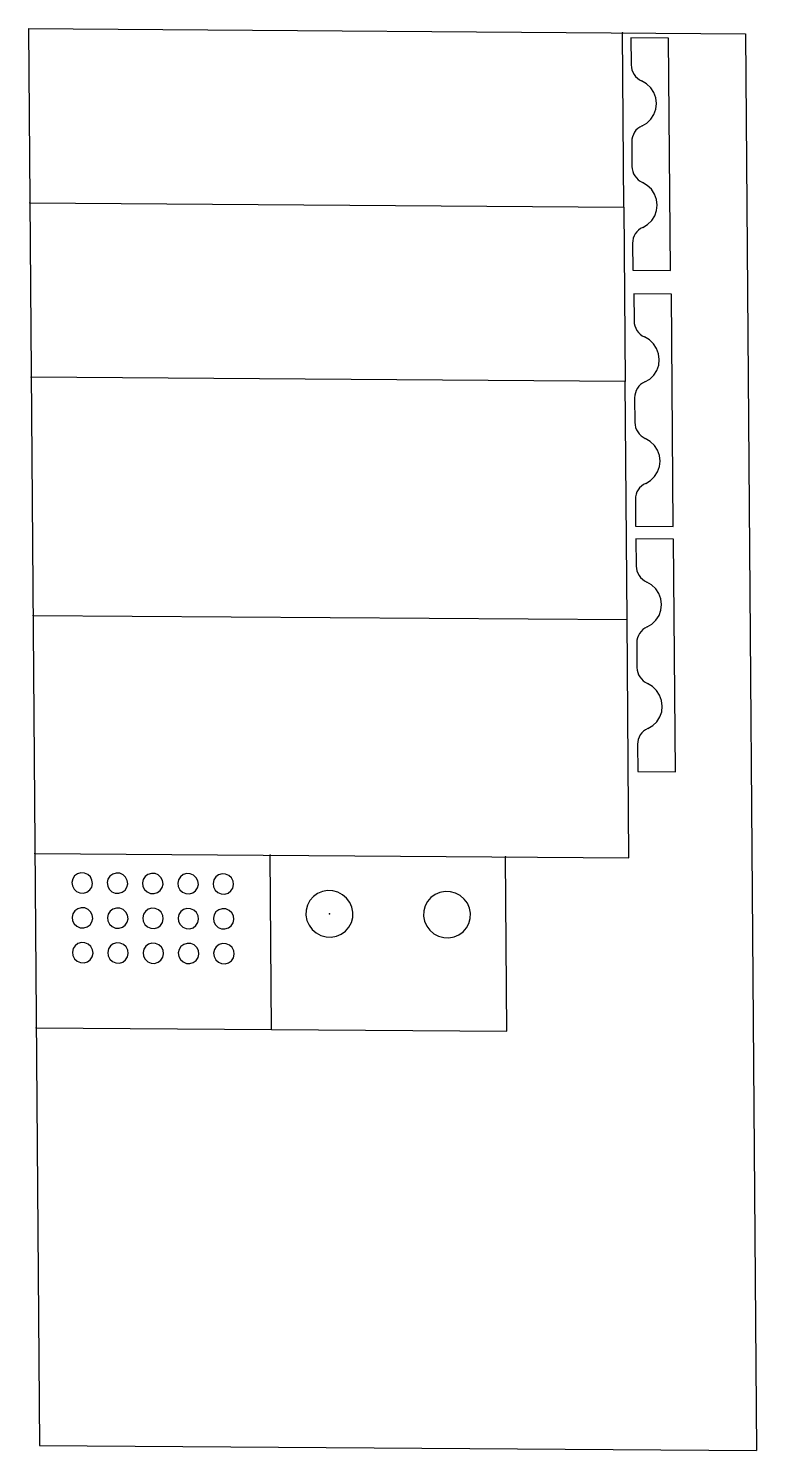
# Model space of a CAD drawing. Header units: millimetres. Extents: x 0 to 1233, y -2411 to 0.
import ezdxf

# ---------------------------------------------------------------- set-up
doc = ezdxf.new("R2010")
doc.units = ezdxf.units.MM
doc.header["$PDSIZE"] = -1

msp = doc.modelspace()

# ---------------------------------------------------------------- linework, layer by layer
at = {"color": 7, "linetype": 'Continuous'}
for p, q in [((0, 0), (1214.6, -8.9)), ((0, 0), (18.8, -2401.9)), ((1008.5, -302.8), (1006.2, -7.3)), ((1084.4, -16.4), (1020.7, -16)), ((1020.7, -16), (1021, -61.9)), ((1087.5, -410.4), (1084.4, -16.4)), ((1214.6, -8.9), (1233.4, -2410.7)), ((1022, -191.9), (1022.4, -234)), ((2.3, -295.5), (1008.5, -302.8)), ((1008.5, -302.8), (1010.8, -598.3)), ((1023.4, -364), (1023.7, -410)), ((1023.7, -410), (1087.5, -410.4)), ((1089.3, -450.4), (1025.5, -449.9)), ((1025.5, -449.9), (1025.9, -495.9)), ((1092.4, -844.4), (1089.3, -450.4)), ((1010.8, -598.3), (4.6, -591)), ((1014, -1002.2), (1010.8, -598.3)), ((1026.9, -625.9), (1027.2, -668)), ((1028.3, -798), (1028.6, -843.9)), ((1028.6, -843.9), (1092.4, -844.4)), ((1092.9, -865.8), (1029.2, -865.4)), ((1029.2, -865.4), (1029.5, -911.3)), ((1096, -1259.9), (1092.9, -865.8)), ((7.8, -994.9), (1014, -1002.2)), ((1017.2, -1406.1), (1014, -1002.2)), ((1030.5, -1041.4), (1030.9, -1083.4)), ((1031.9, -1213.4), (1032.3, -1259.4)), ((1032.3, -1259.4), (1096, -1259.9)), ((10.9, -1398.7), (1017.2, -1406.1)), ((411.7, -1697.1), (409.4, -1401.6)), ((810.3, -1700), (807.9, -1404.5)), ((13.2, -1694.2), (411.7, -1697.1)), ((411.7, -1697.1), (810.3, -1700)), ((18.8, -2401.9), (1233.4, -2410.7))]:
    msp.add_line(p, q, dxfattribs=at)
at = {"color": 7, "linetype": 'Continuous', "flags": 128}
for points in [[(1021, -61.9), (1021.4, -66.1), (1022.3, -70.3), (1023.8, -74.2), (1025.9, -77.9), (1028.5, -81.3), (1031.5, -84.3), (1035, -86.9), (1038.8, -88.9)], [(1039.4, -165.2), (1047.6, -160.3), (1054.5, -153.7), (1059.7, -145.7), (1062.8, -136.7), (1063.9, -127.2), (1062.7, -117.7), (1059.4, -108.7), (1054.1, -100.6), (1047.1, -93.9), (1038.8, -88.9)], [(1039.4, -165.2), (1035.6, -167.2), (1032.2, -169.7), (1029.2, -172.6), (1026.7, -176), (1024.7, -179.7), (1023.2, -183.6), (1022.3, -187.7), (1022, -191.9)], [(1022.4, -234), (1022.7, -238.2), (1023.7, -242.3), (1025.2, -246.3), (1027.3, -250), (1029.8, -253.4), (1032.9, -256.4), (1036.3, -259), (1040.1, -261)], [(1040.7, -337.2), (1048.9, -332.4), (1055.8, -325.8), (1061, -317.8), (1064.2, -308.8), (1065.2, -299.3), (1064, -289.8), (1060.7, -280.8), (1055.4, -272.7), (1048.4, -266), (1040.1, -261)], [(1040.7, -337.2), (1037, -339.2), (1033.6, -341.7), (1030.6, -344.7), (1028, -348.1), (1026, -351.7), (1024.5, -355.7), (1023.7, -359.8), (1023.4, -364)], [(1025.9, -495.9), (1026.2, -500.1), (1027.2, -504.2), (1028.7, -508.2), (1030.8, -511.9), (1033.4, -515.3), (1036.4, -518.3), (1039.9, -520.9), (1043.6, -522.9)], [(1044.2, -599.1), (1052.5, -594.3), (1059.4, -587.7), (1064.5, -579.7), (1067.7, -570.7), (1068.7, -561.2), (1067.6, -551.7), (1064.2, -542.7), (1058.9, -534.6), (1052, -527.9), (1043.6, -522.9)], [(1044.2, -599.1), (1040.5, -601.1), (1037.1, -603.6), (1034.1, -606.6), (1031.5, -609.9), (1029.5, -613.6), (1028.1, -617.6), (1027.2, -621.7), (1026.9, -625.9)], [(1027.2, -668), (1027.6, -672.2), (1028.5, -676.3), (1030, -680.3), (1032.1, -684), (1034.7, -687.4), (1037.8, -690.4), (1041.2, -692.9), (1045, -695)], [(1045.6, -771.2), (1053.8, -766.3), (1060.7, -759.7), (1065.9, -751.7), (1069.1, -742.8), (1070.1, -733.3), (1068.9, -723.8), (1065.6, -714.7), (1060.3, -706.7), (1053.3, -700), (1045, -695)], [(1045.6, -771.2), (1041.8, -773.2), (1038.4, -775.7), (1035.4, -778.7), (1032.9, -782), (1030.9, -785.7), (1029.4, -789.7), (1028.5, -793.8), (1028.3, -798)], [(1029.5, -911.3), (1029.9, -915.5), (1030.8, -919.7), (1032.3, -923.6), (1034.4, -927.4), (1037, -930.8), (1040.1, -933.8), (1043.5, -936.3), (1047.3, -938.4)], [(1047.9, -1014.6), (1056.1, -1009.7), (1063, -1003.1), (1068.2, -995.1), (1071.4, -986.1), (1072.4, -976.7), (1071.2, -967.1), (1067.9, -958.1), (1062.6, -950), (1055.6, -943.3), (1047.3, -938.4)], [(1047.9, -1014.6), (1044.1, -1016.6), (1040.7, -1019.1), (1037.7, -1022), (1035.2, -1025.4), (1033.2, -1029.1), (1031.7, -1033), (1030.8, -1037.1), (1030.5, -1041.4)], [(1030.9, -1083.4), (1031.2, -1087.6), (1032.2, -1091.8), (1033.7, -1095.7), (1035.8, -1099.4), (1038.4, -1102.8), (1041.4, -1105.8), (1044.8, -1108.4), (1048.6, -1110.4)], [(1049.2, -1186.7), (1057.5, -1181.8), (1064.3, -1175.2), (1069.5, -1167.2), (1072.7, -1158.2), (1073.7, -1148.7), (1072.5, -1139.2), (1069.2, -1130.2), (1063.9, -1122.1), (1056.9, -1115.4), (1048.6, -1110.4)], [(1049.2, -1186.7), (1045.5, -1188.7), (1042.1, -1191.2), (1039.1, -1194.1), (1036.5, -1197.5), (1034.5, -1201.2), (1033, -1205.1), (1032.2, -1209.2), (1031.9, -1213.4)], [(107.6, -1443.6), (104.9, -1438.3), (100.4, -1434.2), (94.8, -1431.8), (88.8, -1431.4), (83, -1433.1), (78.2, -1436.7), (74.9, -1441.7), (73.6, -1447.5), (74.4, -1453.5), (77.2, -1458.8), (81.6, -1462.9), (87.2, -1465.3), (93.3, -1465.7), (99.1, -1464), (103.9, -1460.4), (107.1, -1455.4), (108.4, -1449.6), (107.6, -1443.6)], [(167.4, -1444.1), (164.6, -1438.7), (160.2, -1434.6), (154.6, -1432.2), (148.5, -1431.9), (142.8, -1433.6), (137.9, -1437.1), (134.7, -1442.1), (133.4, -1448), (134.2, -1453.9), (136.9, -1459.3), (141.4, -1463.4), (147, -1465.8), (153, -1466.1), (158.8, -1464.4), (163.6, -1460.8), (166.9, -1455.8), (168.2, -1450), (167.4, -1444.1)], [(227.2, -1444.5), (224.4, -1439.2), (219.9, -1435), (214.4, -1432.7), (208.3, -1432.3), (202.5, -1434), (197.7, -1437.6), (194.5, -1442.6), (193.1, -1448.4), (193.9, -1454.3), (196.7, -1459.7), (201.2, -1463.8), (206.8, -1466.2), (212.8, -1466.5), (218.6, -1464.8), (223.4, -1461.3), (226.7, -1456.3), (228, -1450.5), (227.2, -1444.5)], [(287, -1444.9), (284.2, -1439.6), (279.7, -1435.5), (274.1, -1433.1), (268.1, -1432.7), (262.3, -1434.4), (257.5, -1438), (254.2, -1443), (252.9, -1448.8), (253.7, -1454.8), (256.5, -1460.1), (261, -1464.2), (266.6, -1466.6), (272.6, -1467), (278.4, -1465.3), (283.2, -1461.7), (286.4, -1456.7), (287.8, -1450.9), (287, -1444.9)], [(346.8, -1445.4), (344, -1440), (339.5, -1435.9), (333.9, -1433.5), (327.9, -1433.2), (322.1, -1434.9), (317.3, -1438.4), (314, -1443.4), (312.7, -1449.3), (313.5, -1455.2), (316.3, -1460.6), (320.7, -1464.7), (326.3, -1467.1), (332.4, -1467.4), (338.2, -1465.7), (343, -1462.1), (346.2, -1457.1), (347.5, -1451.3), (346.8, -1445.4)], [(547.9, -1489.6), (544.2, -1481.5), (538.9, -1474.3), (532.1, -1468.5), (524.2, -1464.3), (515.6, -1462), (506.6, -1461.5), (497.9, -1463.1), (489.7, -1466.5), (482.6, -1471.7), (476.8, -1478.3), (472.7, -1486.1), (470.4, -1494.6), (470.1, -1503.4), (471.8, -1512.1), (475.4, -1520.2), (480.8, -1527.4), (487.6, -1533.2), (495.5, -1537.4), (504.1, -1539.8), (513, -1540.2), (521.8, -1538.6), (529.9, -1535.2), (537.1, -1530), (542.9, -1523.4), (547, -1515.6), (549.3, -1507.1), (549.6, -1498.3), (547.9, -1489.6)], [(747.1, -1491.1), (743.5, -1482.9), (738.2, -1475.8), (731.4, -1470), (723.5, -1465.8), (714.8, -1463.4), (705.9, -1463), (697.1, -1464.5), (689, -1468), (681.8, -1473.2), (676, -1479.8), (671.9, -1487.5), (669.6, -1496), (669.4, -1504.9), (671.1, -1513.5), (674.7, -1521.7), (680, -1528.8), (686.8, -1534.6), (694.7, -1538.8), (703.4, -1541.2), (712.3, -1541.6), (721, -1540.1), (729.2, -1536.6), (736.3, -1531.5), (742.1, -1524.8), (746.3, -1517.1), (748.5, -1508.6), (748.8, -1499.7), (747.1, -1491.1)], [(108.1, -1502.7), (105.3, -1497.4), (100.9, -1493.3), (95.3, -1490.9), (89.2, -1490.5), (83.4, -1492.2), (78.6, -1495.8), (75.4, -1500.8), (74.1, -1506.6), (74.8, -1512.6), (77.6, -1517.9), (82.1, -1522), (87.7, -1524.4), (93.7, -1524.8), (99.5, -1523.1), (104.3, -1519.5), (107.6, -1514.5), (108.9, -1508.7), (108.1, -1502.7)], [(167.9, -1503.2), (165.1, -1497.8), (160.6, -1493.7), (155, -1491.3), (149, -1491), (143.2, -1492.7), (138.4, -1496.2), (135.2, -1501.2), (133.8, -1507.1), (134.6, -1513), (137.4, -1518.4), (141.9, -1522.5), (147.5, -1524.9), (153.5, -1525.2), (159.3, -1523.5), (164.1, -1519.9), (167.4, -1514.9), (168.7, -1509.1), (167.9, -1503.2)], [(227.7, -1503.6), (224.9, -1498.3), (220.4, -1494.1), (214.8, -1491.8), (208.8, -1491.4), (203, -1493.1), (198.2, -1496.7), (194.9, -1501.7), (193.6, -1507.5), (194.4, -1513.4), (197.2, -1518.8), (201.6, -1522.9), (207.2, -1525.3), (213.3, -1525.6), (219.1, -1523.9), (223.9, -1520.4), (227.1, -1515.4), (228.4, -1509.6), (227.7, -1503.6)], [(287.4, -1504), (284.6, -1498.7), (280.2, -1494.6), (274.6, -1492.2), (268.5, -1491.8), (262.8, -1493.5), (258, -1497.1), (254.7, -1502.1), (253.4, -1507.9), (254.2, -1513.9), (257, -1519.2), (261.4, -1523.3), (267, -1525.7), (273.1, -1526.1), (278.8, -1524.4), (283.6, -1520.8), (286.9, -1515.8), (288.2, -1510), (287.4, -1504)], [(347.2, -1504.5), (344.4, -1499.1), (340, -1495), (334.4, -1492.6), (328.3, -1492.3), (322.5, -1494), (317.7, -1497.5), (314.5, -1502.5), (313.2, -1508.4), (313.9, -1514.3), (316.7, -1519.7), (321.2, -1523.8), (326.8, -1526.2), (332.8, -1526.5), (338.6, -1524.8), (343.4, -1521.2), (346.7, -1516.2), (348, -1510.4), (347.2, -1504.5)], [(108.6, -1561.8), (105.8, -1556.5), (101.3, -1552.4), (95.7, -1550), (89.7, -1549.6), (83.9, -1551.3), (79.1, -1554.9), (75.8, -1559.9), (74.5, -1565.7), (75.3, -1571.7), (78.1, -1577), (82.6, -1581.1), (88.1, -1583.5), (94.2, -1583.9), (100, -1582.2), (104.8, -1578.6), (108, -1573.6), (109.4, -1567.8), (108.6, -1561.8)], [(168.3, -1562.3), (165.6, -1556.9), (161.1, -1552.8), (155.5, -1550.4), (149.5, -1550.1), (143.7, -1551.8), (138.9, -1555.3), (135.6, -1560.3), (134.3, -1566.2), (135.1, -1572.1), (137.9, -1577.5), (142.3, -1581.6), (147.9, -1584), (154, -1584.3), (159.8, -1582.6), (164.6, -1579), (167.8, -1574), (169.1, -1568.2), (168.3, -1562.3)], [(228.1, -1562.7), (225.3, -1557.4), (220.9, -1553.2), (215.3, -1550.9), (209.2, -1550.5), (203.5, -1552.2), (198.6, -1555.8), (195.4, -1560.8), (194.1, -1566.6), (194.9, -1572.5), (197.6, -1577.9), (202.1, -1582), (207.7, -1584.4), (213.7, -1584.8), (219.5, -1583), (224.3, -1579.5), (227.6, -1574.5), (228.9, -1568.7), (228.1, -1562.7)], [(287.9, -1563.1), (285.1, -1557.8), (280.6, -1553.7), (275.1, -1551.3), (269, -1550.9), (263.2, -1552.6), (258.4, -1556.2), (255.2, -1561.2), (253.8, -1567), (254.6, -1573), (257.4, -1578.3), (261.9, -1582.4), (267.5, -1584.8), (273.5, -1585.2), (279.3, -1583.5), (284.1, -1579.9), (287.4, -1574.9), (288.7, -1569.1), (287.9, -1563.1)], [(347.7, -1563.6), (344.9, -1558.2), (340.4, -1554.1), (334.8, -1551.7), (328.8, -1551.4), (323, -1553.1), (318.2, -1556.6), (314.9, -1561.6), (313.6, -1567.5), (314.4, -1573.4), (317.2, -1578.8), (321.7, -1582.9), (327.3, -1585.3), (333.3, -1585.6), (339.1, -1583.9), (343.9, -1580.3), (347.1, -1575.3), (348.5, -1569.5), (347.7, -1563.6)]]:
    msp.add_lwpolyline(points, dxfattribs=at)
at = {"color": 7, "linetype": 'Continuous'}
for p in [(1006.2, -7.3), (2.3, -295.5), (4.6, -591), (7.8, -994.9), (10.9, -1398.7), (409.4, -1401.6), (807.9, -1404.5), (509.8, -1500.9), (13.2, -1694.2)]:
    msp.add_point(p, dxfattribs=at)

doc.saveas('drawing.dxf')
